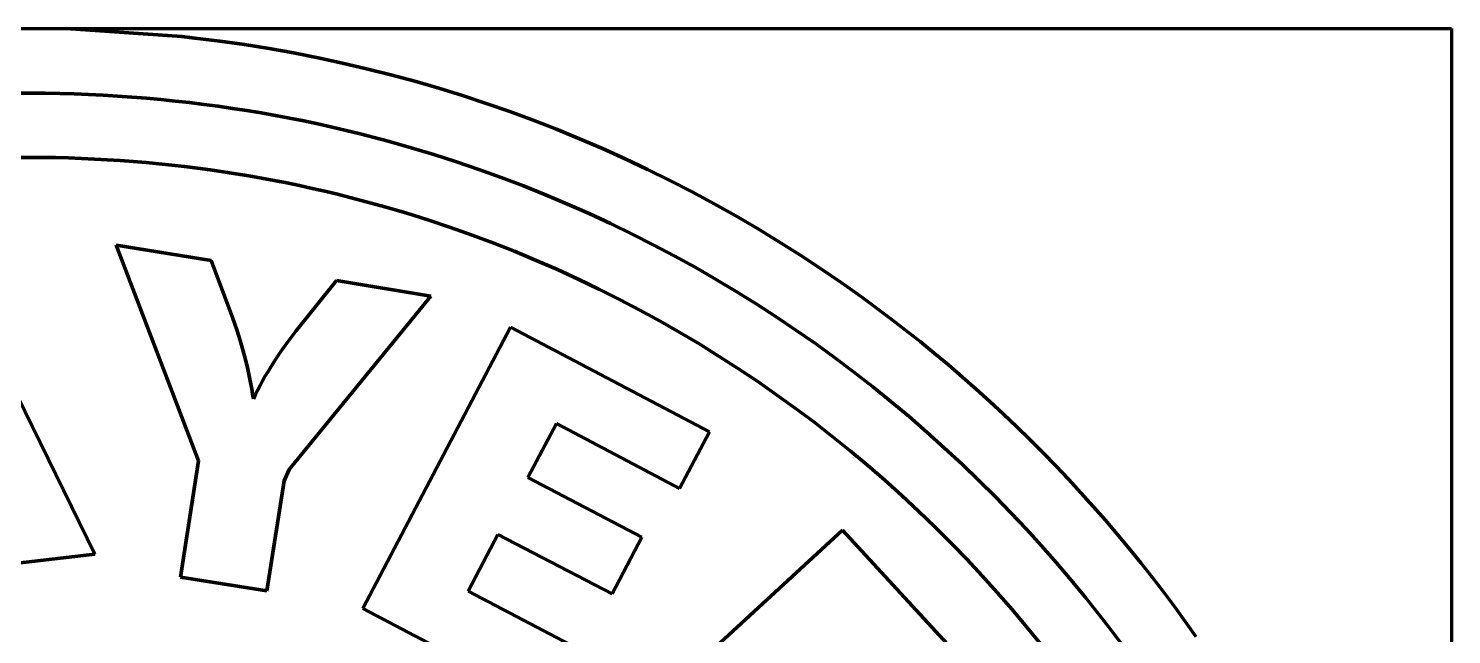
# Model space of a CAD drawing. Header units: millimetres. Extents: x 0 to 13.9, y 0 to 13.9.
# Drawn here: x 6.94 to 13.89, y 10.93 to 13.89 of the extents above; entities that cross this region are included whole.
import ezdxf

# ---------------------------------------------------------------- set-up
doc = ezdxf.new("R2010")
doc.units = ezdxf.units.MM
for name, color, linetype, lineweight in [('color#0059a5ff', 7, 'CONTINUOUS', 100), ('color#db0042ff', 7, 'CONTINUOUS', 100), ('color#ffffffff', 7, 'CONTINUOUS', 100)]:
    doc.layers.add(name, color=color, linetype=linetype, lineweight=lineweight)

msp = doc.modelspace()

# ---------------------------------------------------------------- linework, layer by layer
at = {"layer": 'color#0059a5ff'}
for p, q in [((6.7681, 13.8889), (7.1239, 13.8889)), ((7.1239, 13.8889), (7.6875, 13.8494)), ((7.6875, 13.8494), (7.7523, 13.8417)), ((7.7523, 13.8417), (7.8732, 13.8268)), ((7.8732, 13.8268), (7.9937, 13.8098)), ((7.9937, 13.8098), (8.1139, 13.7905)), ((8.1139, 13.7905), (8.2337, 13.7692)), ((8.2337, 13.7692), (8.3532, 13.7457)), ((8.3532, 13.7457), (8.4722, 13.72)), ((8.4722, 13.72), (8.5907, 13.6923)), ((8.5907, 13.6923), (8.7087, 13.6624)), ((8.7087, 13.6624), (8.8261, 13.6305)), ((8.8261, 13.6305), (8.943, 13.5965)), ((6.9507, 13.5723), (6.88, 13.572)), ((7.0213, 13.5718), (6.9507, 13.5723)), ((7.0919, 13.5706), (7.0213, 13.5718)), ((7.1625, 13.5687), (7.0919, 13.5706)), ((7.2331, 13.566), (7.1625, 13.5687)), ((7.3037, 13.5626), (7.2331, 13.566)), ((7.3742, 13.5584), (7.3037, 13.5626)), ((7.4447, 13.5535), (7.3742, 13.5584)), ((7.5151, 13.5478), (7.4447, 13.5535)), ((8.943, 13.5965), (9.0593, 13.5605)), ((9.0593, 13.5605), (9.1749, 13.5224)), ((7.5854, 13.5414), (7.5151, 13.5478)), ((7.6557, 13.5343), (7.5854, 13.5414)), ((7.7259, 13.5264), (7.6557, 13.5343)), ((7.796, 13.5178), (7.7259, 13.5264)), ((7.866, 13.5084), (7.796, 13.5178)), ((7.9359, 13.4983), (7.866, 13.5084)), ((8.0057, 13.4875), (7.9359, 13.4983)), ((8.0754, 13.4759), (8.0057, 13.4875)), ((9.1749, 13.5224), (9.2898, 13.4823)), ((8.145, 13.4635), (8.0754, 13.4759)), ((8.2144, 13.4504), (8.145, 13.4635)), ((8.2836, 13.4366), (8.2144, 13.4504)), ((8.3527, 13.422), (8.2836, 13.4366)), ((8.4217, 13.4066), (8.3527, 13.422)), ((9.2898, 13.4823), (9.404, 13.4402)), ((9.404, 13.4402), (9.5175, 13.3961)), ((8.4905, 13.3905), (8.4217, 13.4066)), ((8.5591, 13.3737), (8.4905, 13.3905)), ((8.6275, 13.3561), (8.5591, 13.3737)), ((8.6957, 13.3377), (8.6275, 13.3561)), ((9.5175, 13.3961), (9.6301, 13.35)), ((9.6301, 13.35), (9.7419, 13.3019)), ((8.8074, 13.3062), (8.6957, 13.3377)), ((8.9185, 13.2728), (8.8074, 13.3062)), ((9.7419, 13.3019), (9.8529, 13.2519)), ((9.029, 13.2373), (8.9185, 13.2728)), ((9.1389, 13.1999), (9.029, 13.2373)), ((9.8529, 13.2519), (9.963, 13.1999)), ((9.248, 13.1605), (9.1389, 13.1999)), ((9.3564, 13.1192), (9.248, 13.1605)), ((9.963, 13.1999), (10.0721, 13.146)), ((10.0721, 13.146), (10.1803, 13.0902)), ((9.4641, 13.076), (9.3564, 13.1192)), ((9.571, 13.0308), (9.4641, 13.076)), ((10.1803, 13.0902), (10.2875, 13.0325)), ((9.6771, 12.9839), (9.571, 13.0308)), ((10.2875, 13.0325), (10.3936, 12.9729)), ((9.7824, 12.935), (9.6771, 12.9839)), ((9.8867, 12.8843), (9.7824, 12.935)), ((10.3936, 12.9729), (10.4987, 12.9115)), ((9.9902, 12.8318), (9.8867, 12.8843)), ((10.4987, 12.9115), (10.6026, 12.8482)), ((10.0928, 12.7775), (9.9902, 12.8318)), ((10.6026, 12.8482), (10.7055, 12.783)), ((10.1944, 12.7215), (10.0928, 12.7775)), ((10.295, 12.6636), (10.1944, 12.7215)), ((10.7055, 12.783), (10.8071, 12.7161)), ((10.3945, 12.604), (10.295, 12.6636)), ((10.8071, 12.7161), (10.9075, 12.6473)), ((10.4931, 12.5427), (10.3945, 12.604)), ((10.9075, 12.6473), (11.0067, 12.5767)), ((10.5905, 12.4797), (10.4931, 12.5427)), ((11.0067, 12.5767), (11.0794, 12.5236)), ((11.0794, 12.5236), (11.1513, 12.4696)), ((10.6868, 12.4149), (10.5905, 12.4797)), ((11.1513, 12.4696), (11.2226, 12.4146)), ((10.782, 12.3486), (10.6868, 12.4149)), ((11.2226, 12.4146), (11.2931, 12.3587)), ((10.876, 12.2805), (10.782, 12.3486)), ((11.2931, 12.3587), (11.3628, 12.3019)), ((11.3628, 12.3019), (11.4319, 12.2442)), ((10.9688, 12.2108), (10.876, 12.2805)), ((11.4319, 12.2442), (11.5001, 12.1855)), ((11.0603, 12.1395), (10.9688, 12.2108)), ((11.5001, 12.1855), (11.5676, 12.1261)), ((11.1506, 12.0666), (11.0603, 12.1395)), ((11.5676, 12.1261), (11.6344, 12.0657)), ((11.2396, 11.9922), (11.1506, 12.0666)), ((11.6344, 12.0657), (11.7003, 12.0045)), ((11.3272, 11.9161), (11.2396, 11.9922)), ((11.7003, 12.0045), (11.7654, 11.9424)), ((11.4135, 11.8385), (11.3272, 11.9161)), ((11.7654, 11.9424), (11.8298, 11.8795)), ((11.4984, 11.7594), (11.4135, 11.8385)), ((11.8298, 11.8795), (11.8933, 11.8158)), ((11.8933, 11.8158), (11.956, 11.7513)), ((11.5819, 11.6788), (11.4984, 11.7594)), ((11.956, 11.7513), (12.0178, 11.6859)), ((11.6602, 11.601), (11.5819, 11.6788)), ((12.0178, 11.6859), (12.0789, 11.6198)), ((12.0789, 11.6198), (12.139, 11.5529)), ((11.7372, 11.5219), (11.6602, 11.601)), ((12.139, 11.5529), (12.1983, 11.4852)), ((11.8128, 11.4416), (11.7372, 11.5219)), ((12.1983, 11.4852), (12.2567, 11.4168)), ((11.8871, 11.3599), (11.8128, 11.4416)), ((12.2567, 11.4168), (12.3143, 11.3476)), ((11.96, 11.277), (11.8871, 11.3599)), ((12.3143, 11.3476), (12.3709, 11.2777)), ((12.0315, 11.193), (11.96, 11.277)), ((12.3709, 11.2777), (12.4267, 11.2071)), ((12.1015, 11.1077), (12.0315, 11.193)), ((12.4267, 11.2071), (12.4815, 11.1358)), ((12.4815, 11.1358), (12.5354, 11.0637)), ((12.1702, 11.0213), (12.1015, 11.1077)), ((12.5354, 11.0637), (12.5884, 10.991)), ((12.2374, 10.9337), (12.1702, 11.0213)), ((12.5884, 10.991), (12.6404, 10.9176)), ((12.3031, 10.845), (12.2374, 10.9337))]:
    msp.add_line(p, q, dxfattribs=at)
at = {"layer": 'color#db0042ff'}
for p, q in [((6.8818, 13.2588), (6.945, 13.259)), ((6.945, 13.259), (7.0082, 13.2586)), ((7.0082, 13.2586), (7.0714, 13.2576)), ((7.0714, 13.2576), (7.1347, 13.2559)), ((7.1347, 13.2559), (7.1978, 13.2537)), ((7.1978, 13.2537), (7.261, 13.2508)), ((7.261, 13.2508), (7.3241, 13.2474)), ((7.3241, 13.2474), (7.3872, 13.2433)), ((7.3872, 13.2433), (7.4503, 13.2386)), ((7.4503, 13.2386), (7.5133, 13.2333)), ((7.5133, 13.2333), (7.5762, 13.2274)), ((7.5762, 13.2274), (7.6391, 13.2209)), ((7.6391, 13.2209), (7.7019, 13.2137)), ((7.7019, 13.2137), (7.7647, 13.2059)), ((7.7647, 13.2059), (7.8273, 13.1975)), ((7.8273, 13.1975), (7.8899, 13.1884)), ((7.8899, 13.1884), (7.9524, 13.1788)), ((7.9524, 13.1788), (8.0147, 13.1685)), ((8.0147, 13.1685), (8.077, 13.1575)), ((8.077, 13.1575), (8.1392, 13.146)), ((8.1392, 13.146), (8.2012, 13.1338)), ((8.2012, 13.1338), (8.2631, 13.1209)), ((8.2631, 13.1209), (8.3249, 13.1074)), ((8.3249, 13.1074), (8.3865, 13.0933)), ((8.3865, 13.0933), (8.448, 13.0785)), ((8.448, 13.0785), (8.5093, 13.0631)), ((8.5093, 13.0631), (8.5705, 13.0471)), ((8.5705, 13.0471), (8.6788, 13.0174)), ((8.6788, 13.0174), (8.7866, 12.9857)), ((8.7866, 12.9857), (8.8937, 12.9521)), ((8.8937, 12.9521), (9.0002, 12.9165)), ((9.0002, 12.9165), (9.106, 12.879)), ((9.106, 12.879), (9.2112, 12.8397)), ((7.3668, 12.8291), (7.7697, 11.7756)), ((7.8308, 12.7551), (7.3668, 12.8291)), ((9.2112, 12.8397), (9.3156, 12.7984)), ((9.3156, 12.7984), (9.4192, 12.7553)), ((7.2626, 11.3192), (6.5559, 12.764)), ((7.9341, 12.4805), (7.8308, 12.7551)), ((9.4192, 12.7553), (9.5221, 12.7103)), ((8.4431, 12.6574), (8.2442, 12.4096)), ((8.9046, 12.5798), (8.4431, 12.6574)), ((9.5221, 12.7103), (9.6241, 12.6635)), ((9.6241, 12.6635), (9.7253, 12.6148)), ((8.2122, 11.7328), (8.9046, 12.5798)), ((9.7253, 12.6148), (9.8256, 12.5644)), ((9.8256, 12.5644), (9.9251, 12.5122)), ((9.9251, 12.5122), (10.0235, 12.4583)), ((7.9576, 12.411), (7.9341, 12.4805)), ((10.0235, 12.4583), (10.121, 12.4026)), ((7.9723, 12.3644), (7.9576, 12.411)), ((8.2442, 12.4096), (8.2005, 12.3507)), ((9.2925, 12.4287), (8.5717, 11.0542)), ((10.2644, 11.9182), (9.2925, 12.4287)), ((10.121, 12.4026), (10.2175, 12.3452)), ((7.9861, 12.3176), (7.9723, 12.3644)), ((7.9989, 12.2705), (7.9861, 12.3176)), ((8.1723, 12.3108), (8.1451, 12.2703)), ((8.2005, 12.3507), (8.1723, 12.3108)), ((10.2175, 12.3452), (10.313, 12.2861)), ((8.0105, 12.223), (7.9989, 12.2705)), ((8.1319, 12.2498), (8.1189, 12.2291)), ((8.1451, 12.2703), (8.1319, 12.2498)), ((10.313, 12.2861), (10.4074, 12.2253)), ((8.0159, 12.1992), (8.0105, 12.223)), ((8.0209, 12.1753), (8.0159, 12.1992)), ((8.0256, 12.1513), (8.0209, 12.1753)), ((8.0819, 12.166), (8.0703, 12.1445)), ((8.0939, 12.1872), (8.0819, 12.166)), ((8.1063, 12.2083), (8.0939, 12.1872)), ((8.1189, 12.2291), (8.1063, 12.2083)), ((10.4074, 12.2253), (10.5007, 12.1629)), ((10.5007, 12.1629), (10.5929, 12.0988)), ((8.03, 12.1273), (8.0256, 12.1513)), ((8.0339, 12.1031), (8.03, 12.1273)), ((8.0375, 12.0788), (8.0339, 12.1031)), ((8.0481, 12.101), (8.0375, 12.0788)), ((8.059, 12.1229), (8.0481, 12.101)), ((8.0703, 12.1445), (8.059, 12.1229)), ((10.5929, 12.0988), (10.684, 12.0331)), ((10.684, 12.0331), (10.7738, 11.9658)), ((9.3784, 11.6948), (9.5171, 11.9575)), ((9.5171, 11.9575), (10.1182, 11.6411)), ((10.7738, 11.9658), (10.8625, 11.8969)), ((10.1182, 11.6411), (10.2644, 11.9182)), ((10.8625, 11.8969), (10.9499, 11.8264)), ((10.9499, 11.8264), (11.036, 11.7544)), ((7.7697, 11.7756), (7.6813, 11.2076)), ((11.036, 11.7544), (11.1209, 11.6808)), ((8.1027, 11.1404), (8.1878, 11.6784)), ((8.1878, 11.6784), (8.2122, 11.7328)), ((9.9344, 11.4021), (9.3784, 11.6948)), ((11.1209, 11.6808), (11.2044, 11.6058)), ((11.2044, 11.6058), (11.2865, 11.5292)), ((11.2865, 11.5292), (11.3672, 11.4512)), ((9.0871, 11.1382), (9.2313, 11.4158)), ((9.2313, 11.4158), (9.7892, 11.1257)), ((10.9149, 11.437), (9.7752, 10.3875)), ((9.7892, 11.1257), (9.9344, 11.4021)), ((11.4458, 10.8611), (10.9149, 11.437)), ((11.3672, 11.4512), (11.4452, 11.3735)), ((11.4452, 11.3735), (11.5218, 11.2945)), ((6.8302, 11.2689), (7.2626, 11.3192)), ((11.5218, 11.2945), (11.5969, 11.2141)), ((7.6813, 11.2076), (8.1027, 11.1404)), ((11.5969, 11.2141), (11.6707, 11.1325)), ((9.6889, 10.8224), (9.0871, 11.1382)), ((11.6707, 11.1325), (11.743, 11.0495)), ((8.5717, 11.0542), (9.5438, 10.5451)), ((11.743, 11.0495), (11.8138, 10.9653)), ((11.8138, 10.9653), (11.8831, 10.8798))]:
    msp.add_line(p, q, dxfattribs=at)
at = {"layer": 'color#ffffffff'}
for p, q in [((7.1239, 13.8889), (13.8889, 13.8889)), ((7.6875, 13.8494), (7.1239, 13.8889)), ((7.7523, 13.8417), (7.6875, 13.8494)), ((7.8732, 13.8268), (7.7523, 13.8417)), ((13.8889, 13.8889), (13.8889, 7.1208)), ((7.9937, 13.8098), (7.8732, 13.8268)), ((8.1139, 13.7905), (7.9937, 13.8098)), ((8.2337, 13.7692), (8.1139, 13.7905)), ((8.3532, 13.7457), (8.2337, 13.7692)), ((8.4722, 13.72), (8.3532, 13.7457)), ((8.5907, 13.6923), (8.4722, 13.72)), ((8.7087, 13.6624), (8.5907, 13.6923)), ((8.8261, 13.6305), (8.7087, 13.6624)), ((8.943, 13.5965), (8.8261, 13.6305)), ((6.88, 13.572), (6.9507, 13.5723)), ((6.9507, 13.5723), (7.0213, 13.5718)), ((7.0213, 13.5718), (7.0919, 13.5706)), ((7.0919, 13.5706), (7.1625, 13.5687)), ((7.1625, 13.5687), (7.2331, 13.566)), ((7.2331, 13.566), (7.3037, 13.5626)), ((7.3037, 13.5626), (7.3742, 13.5584)), ((7.3742, 13.5584), (7.4447, 13.5535)), ((7.4447, 13.5535), (7.5151, 13.5478)), ((9.0593, 13.5605), (8.943, 13.5965)), ((9.1749, 13.5224), (9.0593, 13.5605)), ((7.5151, 13.5478), (7.5854, 13.5414)), ((7.5854, 13.5414), (7.6557, 13.5343)), ((7.6557, 13.5343), (7.7259, 13.5264)), ((7.7259, 13.5264), (7.796, 13.5178)), ((7.796, 13.5178), (7.866, 13.5084)), ((7.866, 13.5084), (7.9359, 13.4983)), ((7.9359, 13.4983), (8.0057, 13.4875)), ((8.0057, 13.4875), (8.0754, 13.4759)), ((9.2898, 13.4823), (9.1749, 13.5224)), ((8.0754, 13.4759), (8.145, 13.4635)), ((8.145, 13.4635), (8.2144, 13.4504)), ((8.2144, 13.4504), (8.2836, 13.4366)), ((8.2836, 13.4366), (8.3527, 13.422)), ((8.3527, 13.422), (8.4217, 13.4066)), ((9.404, 13.4402), (9.2898, 13.4823)), ((9.5175, 13.3961), (9.404, 13.4402)), ((8.4217, 13.4066), (8.4905, 13.3905)), ((8.4905, 13.3905), (8.5591, 13.3737)), ((8.5591, 13.3737), (8.6275, 13.3561)), ((8.6275, 13.3561), (8.6957, 13.3377)), ((9.6301, 13.35), (9.5175, 13.3961)), ((9.7419, 13.3019), (9.6301, 13.35)), ((8.6957, 13.3377), (8.8074, 13.3062)), ((8.8074, 13.3062), (8.9185, 13.2728)), ((9.8529, 13.2519), (9.7419, 13.3019)), ((6.945, 13.259), (6.8818, 13.2588)), ((7.0082, 13.2586), (6.945, 13.259)), ((7.0714, 13.2576), (7.0082, 13.2586)), ((7.1347, 13.2559), (7.0714, 13.2576)), ((7.1978, 13.2537), (7.1347, 13.2559)), ((7.261, 13.2508), (7.1978, 13.2537)), ((7.3241, 13.2474), (7.261, 13.2508)), ((7.3872, 13.2433), (7.3241, 13.2474)), ((7.4503, 13.2386), (7.3872, 13.2433)), ((7.5133, 13.2333), (7.4503, 13.2386)), ((7.5762, 13.2274), (7.5133, 13.2333)), ((7.6391, 13.2209), (7.5762, 13.2274)), ((7.7019, 13.2137), (7.6391, 13.2209)), ((7.7647, 13.2059), (7.7019, 13.2137)), ((7.8273, 13.1975), (7.7647, 13.2059)), ((8.9185, 13.2728), (9.029, 13.2373)), ((9.029, 13.2373), (9.1389, 13.1999)), ((9.963, 13.1999), (9.8529, 13.2519)), ((7.8899, 13.1884), (7.8273, 13.1975)), ((7.9524, 13.1788), (7.8899, 13.1884)), ((8.0147, 13.1685), (7.9524, 13.1788)), ((8.077, 13.1575), (8.0147, 13.1685)), ((8.1392, 13.146), (8.077, 13.1575)), ((8.2012, 13.1338), (8.1392, 13.146)), ((9.1389, 13.1999), (9.248, 13.1605)), ((9.248, 13.1605), (9.3564, 13.1192)), ((10.0721, 13.146), (9.963, 13.1999)), ((10.1803, 13.0902), (10.0721, 13.146)), ((8.2631, 13.1209), (8.2012, 13.1338)), ((8.3249, 13.1074), (8.2631, 13.1209)), ((8.3865, 13.0933), (8.3249, 13.1074)), ((8.448, 13.0785), (8.3865, 13.0933)), ((8.5093, 13.0631), (8.448, 13.0785)), ((9.3564, 13.1192), (9.4641, 13.076)), ((9.4641, 13.076), (9.571, 13.0308)), ((10.2875, 13.0325), (10.1803, 13.0902)), ((8.5705, 13.0471), (8.5093, 13.0631)), ((8.6788, 13.0174), (8.5705, 13.0471)), ((8.7866, 12.9857), (8.6788, 13.0174)), ((9.571, 13.0308), (9.6771, 12.9839)), ((10.3936, 12.9729), (10.2875, 13.0325)), ((8.8937, 12.9521), (8.7866, 12.9857)), ((9.0002, 12.9165), (8.8937, 12.9521)), ((9.6771, 12.9839), (9.7824, 12.935)), ((9.7824, 12.935), (9.8867, 12.8843)), ((10.4987, 12.9115), (10.3936, 12.9729)), ((9.106, 12.879), (9.0002, 12.9165)), ((9.2112, 12.8397), (9.106, 12.879)), ((9.8867, 12.8843), (9.9902, 12.8318)), ((10.6026, 12.8482), (10.4987, 12.9115)), ((7.3668, 12.8291), (7.8308, 12.7551)), ((7.7697, 11.7756), (7.3668, 12.8291)), ((9.3156, 12.7984), (9.2112, 12.8397)), ((9.4192, 12.7553), (9.3156, 12.7984)), ((9.9902, 12.8318), (10.0928, 12.7775)), ((10.7055, 12.783), (10.6026, 12.8482)), ((6.5559, 12.764), (7.2626, 11.3192)), ((7.8308, 12.7551), (7.9341, 12.4805)), ((9.5221, 12.7103), (9.4192, 12.7553)), ((10.0928, 12.7775), (10.1944, 12.7215)), ((10.1944, 12.7215), (10.295, 12.6636)), ((10.8071, 12.7161), (10.7055, 12.783)), ((8.2442, 12.4096), (8.4431, 12.6574)), ((8.4431, 12.6574), (8.9046, 12.5798)), ((9.6241, 12.6635), (9.5221, 12.7103)), ((9.7253, 12.6148), (9.6241, 12.6635)), ((10.295, 12.6636), (10.3945, 12.604)), ((10.9075, 12.6473), (10.8071, 12.7161)), ((8.9046, 12.5798), (8.2122, 11.7328)), ((9.8256, 12.5644), (9.7253, 12.6148)), ((10.3945, 12.604), (10.4931, 12.5427)), ((11.0067, 12.5767), (10.9075, 12.6473)), ((9.9251, 12.5122), (9.8256, 12.5644)), ((10.0235, 12.4583), (9.9251, 12.5122)), ((10.4931, 12.5427), (10.5905, 12.4797)), ((11.0794, 12.5236), (11.0067, 12.5767)), ((11.1513, 12.4696), (11.0794, 12.5236)), ((7.9341, 12.4805), (7.9576, 12.411)), ((10.121, 12.4026), (10.0235, 12.4583)), ((10.5905, 12.4797), (10.6868, 12.4149)), ((11.2226, 12.4146), (11.1513, 12.4696)), ((7.9576, 12.411), (7.9723, 12.3644)), ((8.2005, 12.3507), (8.2442, 12.4096)), ((8.5717, 11.0542), (9.2925, 12.4287)), ((9.2925, 12.4287), (10.2644, 11.9182)), ((10.2175, 12.3452), (10.121, 12.4026)), ((10.6868, 12.4149), (10.782, 12.3486)), ((11.2931, 12.3587), (11.2226, 12.4146)), ((7.9723, 12.3644), (7.9861, 12.3176)), ((7.9861, 12.3176), (7.9989, 12.2705)), ((8.1451, 12.2703), (8.1723, 12.3108)), ((8.1723, 12.3108), (8.2005, 12.3507)), ((10.313, 12.2861), (10.2175, 12.3452)), ((10.782, 12.3486), (10.876, 12.2805)), ((11.3628, 12.3019), (11.2931, 12.3587)), ((11.4319, 12.2442), (11.3628, 12.3019)), ((7.9989, 12.2705), (8.0105, 12.223)), ((8.1189, 12.2291), (8.1319, 12.2498)), ((8.1319, 12.2498), (8.1451, 12.2703)), ((10.4074, 12.2253), (10.313, 12.2861)), ((10.876, 12.2805), (10.9688, 12.2108)), ((11.5001, 12.1855), (11.4319, 12.2442)), ((8.0105, 12.223), (8.0159, 12.1992)), ((8.0159, 12.1992), (8.0209, 12.1753)), ((8.0209, 12.1753), (8.0256, 12.1513)), ((8.0703, 12.1445), (8.0819, 12.166)), ((8.0819, 12.166), (8.0939, 12.1872)), ((8.0939, 12.1872), (8.1063, 12.2083)), ((8.1063, 12.2083), (8.1189, 12.2291)), ((10.5007, 12.1629), (10.4074, 12.2253)), ((10.5929, 12.0988), (10.5007, 12.1629)), ((10.9688, 12.2108), (11.0603, 12.1395)), ((11.5676, 12.1261), (11.5001, 12.1855)), ((8.0256, 12.1513), (8.03, 12.1273)), ((8.03, 12.1273), (8.0339, 12.1031)), ((8.0339, 12.1031), (8.0375, 12.0788)), ((8.0375, 12.0788), (8.0481, 12.101)), ((8.0481, 12.101), (8.059, 12.1229)), ((8.059, 12.1229), (8.0703, 12.1445)), ((10.684, 12.0331), (10.5929, 12.0988)), ((11.0603, 12.1395), (11.1506, 12.0666)), ((11.6344, 12.0657), (11.5676, 12.1261)), ((10.7738, 11.9658), (10.684, 12.0331)), ((11.1506, 12.0666), (11.2396, 11.9922)), ((11.7003, 12.0045), (11.6344, 12.0657)), ((9.5171, 11.9575), (9.3784, 11.6948)), ((10.1182, 11.6411), (9.5171, 11.9575)), ((10.8625, 11.8969), (10.7738, 11.9658)), ((11.2396, 11.9922), (11.3272, 11.9161)), ((11.7654, 11.9424), (11.7003, 12.0045)), ((10.2644, 11.9182), (10.1182, 11.6411)), ((10.9499, 11.8264), (10.8625, 11.8969)), ((11.3272, 11.9161), (11.4135, 11.8385)), ((11.8298, 11.8795), (11.7654, 11.9424)), ((11.036, 11.7544), (10.9499, 11.8264)), ((11.4135, 11.8385), (11.4984, 11.7594)), ((11.8933, 11.8158), (11.8298, 11.8795)), ((11.956, 11.7513), (11.8933, 11.8158)), ((7.6813, 11.2076), (7.7697, 11.7756)), ((11.1209, 11.6808), (11.036, 11.7544)), ((11.4984, 11.7594), (11.5819, 11.6788)), ((12.0178, 11.6859), (11.956, 11.7513)), ((8.1878, 11.6784), (8.1027, 11.1404)), ((8.2122, 11.7328), (8.1878, 11.6784)), ((9.3784, 11.6948), (9.9344, 11.4021)), ((11.2044, 11.6058), (11.1209, 11.6808)), ((11.5819, 11.6788), (11.6602, 11.601)), ((12.0789, 11.6198), (12.0178, 11.6859)), ((12.139, 11.5529), (12.0789, 11.6198)), ((11.2865, 11.5292), (11.2044, 11.6058)), ((11.6602, 11.601), (11.7372, 11.5219)), ((12.1983, 11.4852), (12.139, 11.5529)), ((11.3672, 11.4512), (11.2865, 11.5292)), ((11.7372, 11.5219), (11.8128, 11.4416)), ((12.2567, 11.4168), (12.1983, 11.4852)), ((9.2313, 11.4158), (9.0871, 11.1382)), ((9.7892, 11.1257), (9.2313, 11.4158)), ((9.7752, 10.3875), (10.9149, 11.437)), ((9.9344, 11.4021), (9.7892, 11.1257)), ((10.9149, 11.437), (11.4458, 10.8611)), ((11.4452, 11.3735), (11.3672, 11.4512)), ((11.8128, 11.4416), (11.8871, 11.3599)), ((12.3143, 11.3476), (12.2567, 11.4168)), ((11.5218, 11.2945), (11.4452, 11.3735)), ((11.8871, 11.3599), (11.96, 11.277)), ((12.3709, 11.2777), (12.3143, 11.3476)), ((7.2626, 11.3192), (6.8302, 11.2689)), ((11.5969, 11.2141), (11.5218, 11.2945)), ((11.96, 11.277), (12.0315, 11.193)), ((12.4267, 11.2071), (12.3709, 11.2777)), ((8.1027, 11.1404), (7.6813, 11.2076)), ((11.6707, 11.1325), (11.5969, 11.2141)), ((12.0315, 11.193), (12.1015, 11.1077)), ((12.4815, 11.1358), (12.4267, 11.2071)), ((9.0871, 11.1382), (9.6889, 10.8224)), ((11.743, 11.0495), (11.6707, 11.1325)), ((12.5354, 11.0637), (12.4815, 11.1358)), ((9.5438, 10.5451), (8.5717, 11.0542)), ((12.1015, 11.1077), (12.1702, 11.0213)), ((12.5884, 10.991), (12.5354, 11.0637)), ((11.8138, 10.9653), (11.743, 11.0495)), ((12.1702, 11.0213), (12.2374, 10.9337)), ((12.6404, 10.9176), (12.5884, 10.991)), ((11.8831, 10.8798), (11.8138, 10.9653)), ((12.2374, 10.9337), (12.3031, 10.845))]:
    msp.add_line(p, q, dxfattribs=at)

doc.saveas('drawing.dxf')
